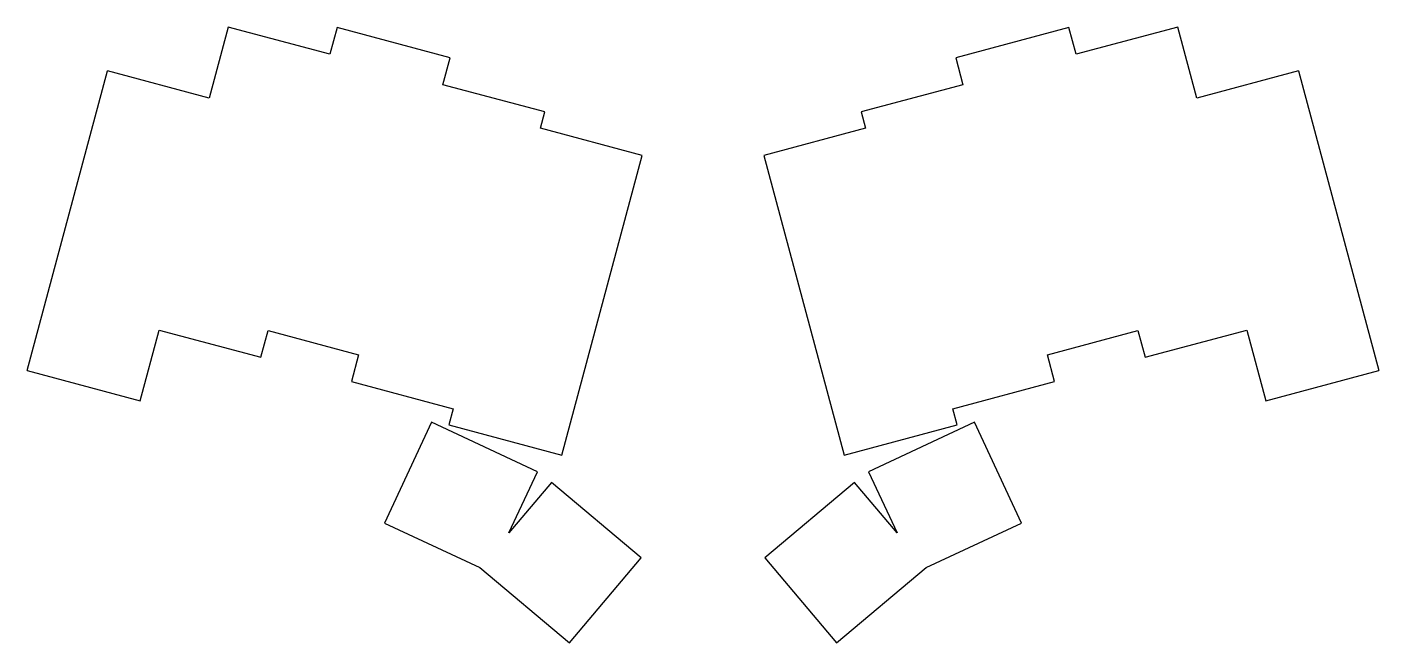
# Model space of a CAD drawing. Header units: millimetres. Extents: x 59 to 290, y -176 to -70.
import ezdxf

# ---------------------------------------------------------------- set-up
doc = ezdxf.new("R2010")
doc.units = ezdxf.units.MM

msp = doc.modelspace()

# ---------------------------------------------------------------- linework, layer by layer
for p, q in [((92.94, -70.41), (89.7, -82.53)), ((110.33, -75.07), (92.94, -70.41)), ((111.56, -70.49), (110.33, -75.07)), ((130.88, -75.66), (111.56, -70.49)), ((236.57, -70.49), (217.25, -75.66)), ((237.8, -75.07), (236.57, -70.49)), ((255.19, -70.41), (237.8, -75.07)), ((258.43, -82.53), (255.19, -70.41)), ((129.65, -80.25), (130.88, -75.66)), ((217.25, -75.66), (218.48, -80.25)), ((58.59, -129.06), (72.31, -77.87)), ((89.7, -82.53), (72.31, -77.87)), ((275.82, -77.87), (258.43, -82.53)), ((275.82, -77.87), (289.54, -129.06)), ((147.03, -84.91), (129.65, -80.25)), ((218.48, -80.25), (201.1, -84.91)), ((146.3, -87.66), (147.03, -84.91)), ((201.1, -84.91), (201.83, -87.66)), ((163.68, -92.32), (146.3, -87.66)), ((201.83, -87.66), (184.45, -92.32)), ((149.97, -143.51), (163.68, -92.32)), ((184.45, -92.32), (198.16, -143.51)), ((77.91, -134.24), (81.16, -122.13)), ((81.16, -122.13), (98.54, -126.79)), ((98.54, -126.79), (99.77, -122.2)), ((99.77, -122.2), (115.23, -126.34)), ((232.9, -126.34), (248.36, -122.2)), ((248.36, -122.2), (249.59, -126.79)), ((249.59, -126.79), (266.97, -122.13)), ((266.97, -122.13), (270.22, -134.24)), ((115.23, -126.34), (114, -130.93)), ((234.13, -130.93), (232.9, -126.34)), ((58.59, -129.06), (77.91, -134.24)), ((270.22, -134.24), (289.54, -129.06)), ((114, -130.93), (131.38, -135.58)), ((216.75, -135.58), (234.13, -130.93)), ((131.38, -135.58), (130.65, -138.34)), ((217.48, -138.34), (216.75, -135.58)), ((127.67, -137.86), (119.64, -155.08)), ((145.8, -146.31), (127.67, -137.86)), ((130.65, -138.34), (149.97, -143.51)), ((198.16, -143.51), (217.48, -138.34)), ((220.46, -137.86), (202.33, -146.31)), ((228.49, -155.08), (220.46, -137.86)), ((140.92, -156.77), (145.8, -146.31)), ((202.33, -146.31), (207.21, -156.77)), ((148.17, -148.13), (140.92, -156.77)), ((163.49, -160.99), (148.17, -148.13)), ((199.96, -148.13), (184.64, -160.99)), ((207.21, -156.77), (199.96, -148.13)), ((119.64, -155.08), (135.96, -162.69)), ((212.18, -162.69), (228.49, -155.08)), ((151.28, -175.54), (163.49, -160.99)), ((184.64, -160.99), (196.85, -175.54)), ((135.96, -162.69), (151.28, -175.54)), ((196.85, -175.54), (212.18, -162.69))]:
    msp.add_line(p, q)

doc.saveas('drawing.dxf')
